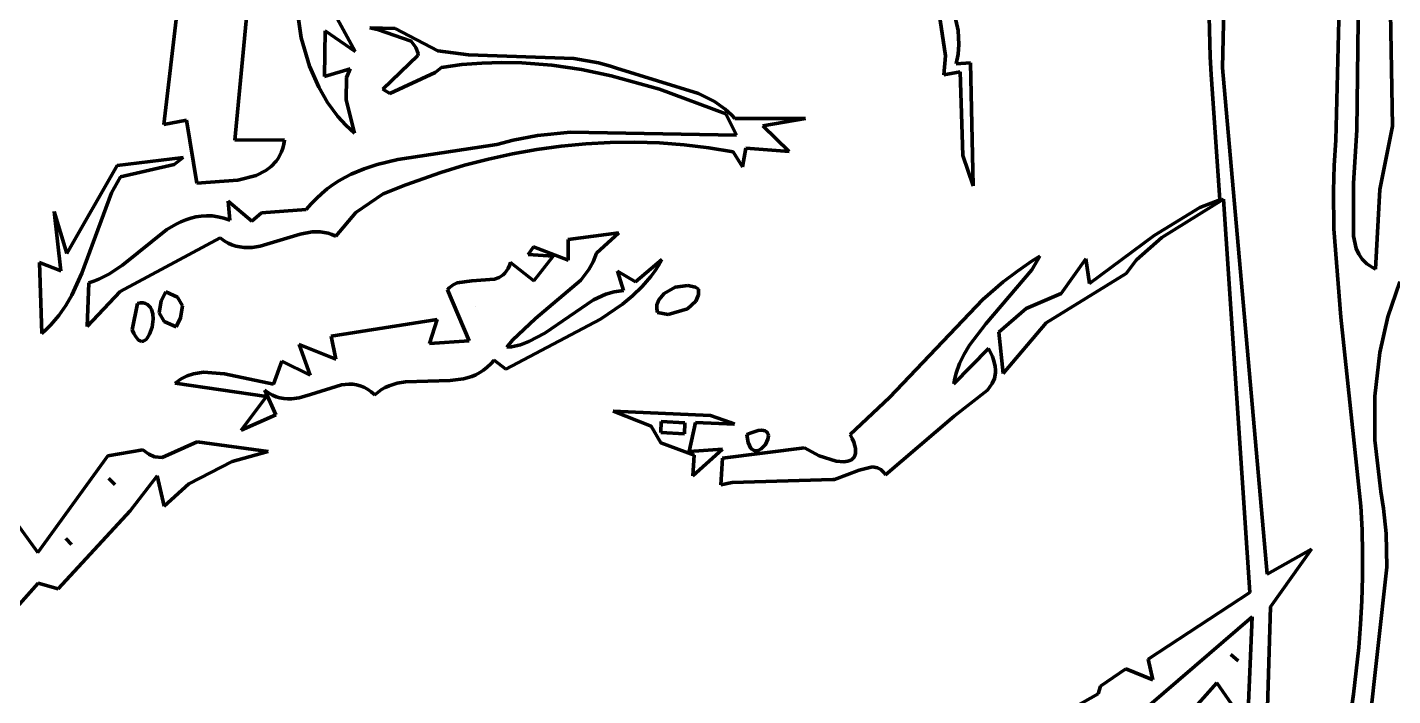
# Model space of a CAD drawing. Header units: millimetres. Extents: x 0 to 10.4, y 0 to 8.2.
# Drawn here: x 7.078 to 8.379, y 3.013 to 3.65 of the extents above; entities that cross this region are included whole.
import ezdxf

# ---------------------------------------------------------------- set-up
doc = ezdxf.new("R2010")
doc.units = ezdxf.units.MM
for name, color, linetype, lineweight in [('color#000000ff', 7, 'CONTINUOUS', 100), ('color#929292ff', 7, 'CONTINUOUS', 100), ('color#ffffffff', 7, 'CONTINUOUS', 100)]:
    doc.layers.add(name, color=color, linetype=linetype, lineweight=lineweight)

msp = doc.modelspace()

# ---------------------------------------------------------------- linework, layer by layer
at = {"layer": 'color#000000ff'}
for p, q in [((8.2226, 3.8448), (8.2167, 3.611)), ((7.9529, 3.6225), (7.9404, 3.7065)), ((7.9513, 3.7076), (7.965, 3.6466)), ((8.2051, 3.6216), (8.2038, 3.6725)), ((7.4043, 3.6492), (7.4285, 3.6484)), ((7.4116, 3.6476), (7.4043, 3.6492)), ((7.4437, 3.6365), (7.4116, 3.6476)), ((7.4285, 3.6484), (7.4691, 3.6273)), ((7.965, 3.6466), (7.9656, 3.6332)), ((7.4482, 3.6305), (7.4437, 3.6365)), ((7.4504, 3.6245), (7.4482, 3.6305)), ((7.9656, 3.6332), (7.9648, 3.6241)), ((7.4166, 3.5908), (7.45, 3.6228)), ((7.45, 3.6228), (7.4504, 3.6245)), ((7.4691, 3.6273), (7.4983, 3.6235)), ((7.4983, 3.6235), (7.5988, 3.62)), ((7.5988, 3.62), (7.6221, 3.6158)), ((7.9512, 3.6042), (7.9529, 3.6225)), ((7.9648, 3.6241), (7.963, 3.6148)), ((8.2059, 3.6046), (8.2051, 3.6216)), ((7.4664, 3.6065), (7.4232, 3.5864)), ((7.4726, 3.6114), (7.4664, 3.6065)), ((7.4918, 3.614), (7.4726, 3.6114)), ((7.5109, 3.6155), (7.4918, 3.614)), ((7.53, 3.6161), (7.5109, 3.6155)), ((7.5491, 3.6157), (7.53, 3.6161)), ((7.5776, 3.6134), (7.5491, 3.6157)), ((7.606, 3.6093), (7.5776, 3.6134)), ((7.6341, 3.6035), (7.606, 3.6093)), ((7.6221, 3.6158), (7.6335, 3.6125)), ((7.6335, 3.6125), (7.6392, 3.6106)), ((7.6392, 3.6106), (7.7175, 3.5866)), ((7.9669, 3.6071), (7.9512, 3.6042)), ((7.963, 3.6148), (7.9767, 3.6156)), ((7.9694, 3.5276), (7.9669, 3.6071)), ((7.9767, 3.6156), (7.9792, 3.4987)), ((8.2142, 3.4852), (8.2059, 3.6046)), ((8.2167, 3.611), (8.2593, 3.1285)), ((7.6804, 3.5906), (7.6341, 3.6035)), ((7.4232, 3.5864), (7.4166, 3.5908)), ((7.7434, 3.5671), (7.6804, 3.5906)), ((7.7175, 3.5866), (7.7326, 3.579)), ((7.7326, 3.579), (7.7429, 3.5717)), ((7.7429, 3.5717), (7.7491, 3.566)), ((7.7538, 3.5468), (7.7434, 3.5671)), ((7.7491, 3.566), (7.752, 3.5628)), ((7.752, 3.5628), (7.8193, 3.5627)), ((7.8193, 3.5627), (7.7789, 3.5558)), ((7.7789, 3.5558), (7.8038, 3.5313)), ((7.5253, 3.538), (7.5408, 3.5421)), ((7.5408, 3.5421), (7.5641, 3.5465)), ((7.5641, 3.5465), (7.5954, 3.5498)), ((7.5954, 3.5498), (7.7538, 3.5468)), ((7.6334, 3.5398), (7.61, 3.5386)), ((7.6569, 3.5401), (7.6334, 3.5398)), ((7.6804, 3.5394), (7.6569, 3.5401)), ((7.7038, 3.5376), (7.6804, 3.5394)), ((7.4309, 3.5238), (7.5253, 3.538)), ((7.5402, 3.529), (7.5173, 3.524)), ((7.5634, 3.5331), (7.5402, 3.529)), ((7.5866, 3.5363), (7.5634, 3.5331)), ((7.61, 3.5386), (7.5866, 3.5363)), ((7.7272, 3.5348), (7.7038, 3.5376)), ((7.7505, 3.531), (7.7272, 3.5348)), ((7.7593, 3.5168), (7.7505, 3.531)), ((7.7626, 3.5346), (7.7593, 3.5168)), ((7.8038, 3.5313), (7.7626, 3.5346)), ((7.9792, 3.4987), (7.9694, 3.5276)), ((7.1156, 3.4342), (7.1636, 3.5179)), ((7.1636, 3.5179), (7.2265, 3.5256)), ((7.2178, 3.5188), (7.1665, 3.5072)), ((7.2265, 3.5256), (7.2178, 3.5188)), ((7.3865, 3.5096), (7.3987, 3.5148)), ((7.3987, 3.5148), (7.4113, 3.519)), ((7.4113, 3.519), (7.4309, 3.5238)), ((7.4945, 3.5181), (7.472, 3.5113)), ((7.5173, 3.524), (7.4945, 3.5181)), ((7.1665, 3.5072), (7.1581, 3.492)), ((7.3692, 3.4997), (7.3748, 3.5033)), ((7.3748, 3.5033), (7.3805, 3.5066)), ((7.3805, 3.5066), (7.3865, 3.5096)), ((7.472, 3.5113), (7.4387, 3.4996)), ((7.1581, 3.492), (7.1297, 3.4155)), ((7.3533, 3.4866), (7.3584, 3.4913)), ((7.3584, 3.4913), (7.3637, 3.4957)), ((7.3637, 3.4957), (7.3692, 3.4997)), ((7.4168, 3.4908), (7.391, 3.4732)), ((7.4387, 3.4996), (7.4168, 3.4908)), ((7.1099, 3.4177), (7.1033, 3.474)), ((7.1033, 3.474), (7.1156, 3.4342)), ((7.2709, 3.4658), (7.2693, 3.484)), ((7.2693, 3.484), (7.2917, 3.4648)), ((7.3009, 3.4728), (7.3437, 3.4759)), ((7.3437, 3.4759), (7.3484, 3.4815)), ((7.3484, 3.4815), (7.3533, 3.4866)), ((8.1516, 3.4513), (8.1951, 3.4778)), ((8.2176, 3.486), (8.159, 3.4492)), ((8.1951, 3.4778), (8.2142, 3.4852)), ((8.2427, 3.1112), (8.2176, 3.486)), ((7.2109, 3.4568), (7.2197, 3.4621)), ((7.2197, 3.4621), (7.2243, 3.4644)), ((7.2243, 3.4644), (7.2289, 3.4663)), ((7.2289, 3.4663), (7.2337, 3.4679)), ((7.2337, 3.4679), (7.2385, 3.4691)), ((7.2385, 3.4691), (7.2435, 3.4698)), ((7.2435, 3.4698), (7.2486, 3.4701)), ((7.2486, 3.4701), (7.2539, 3.4699)), ((7.2539, 3.4699), (7.2594, 3.4691)), ((7.2594, 3.4691), (7.265, 3.4678)), ((7.265, 3.4678), (7.2709, 3.4658)), ((7.2917, 3.4648), (7.3009, 3.4728)), ((7.391, 3.4732), (7.3718, 3.4505)), ((7.2615, 3.4489), (7.1662, 3.3978)), ((7.1686, 3.4231), (7.2109, 3.4568)), ((7.2653, 3.4462), (7.2615, 3.4489)), ((7.338, 3.4526), (7.2997, 3.441)), ((7.3494, 3.4546), (7.338, 3.4526)), ((7.3569, 3.4547), (7.3494, 3.4546)), ((7.3607, 3.4542), (7.3569, 3.4547)), ((7.3644, 3.4534), (7.3607, 3.4542)), ((7.3681, 3.4522), (7.3644, 3.4534)), ((7.3718, 3.4505), (7.3681, 3.4522)), ((7.5932, 3.4475), (7.6415, 3.4539)), ((7.6415, 3.4539), (7.6202, 3.4344)), ((8.0899, 3.4054), (8.1516, 3.4513)), ((8.159, 3.4492), (8.1347, 3.428)), ((7.2691, 3.444), (7.2653, 3.4462)), ((7.2729, 3.4424), (7.2691, 3.444)), ((7.2767, 3.4411), (7.2729, 3.4424)), ((7.2805, 3.4403), (7.2767, 3.4411)), ((7.2844, 3.4398), (7.2805, 3.4403)), ((7.292, 3.4399), (7.2844, 3.4398)), ((7.2997, 3.441), (7.292, 3.4399)), ((7.5551, 3.4332), (7.5601, 3.4405)), ((7.5601, 3.4405), (7.5931, 3.4278)), ((7.5931, 3.4278), (7.5932, 3.4475)), ((7.0916, 3.3579), (7.0894, 3.4254)), ((7.0894, 3.4254), (7.1099, 3.4177)), ((7.1554, 3.4143), (7.1686, 3.4231)), ((7.536, 3.4198), (7.5373, 3.4225)), ((7.5373, 3.4225), (7.5384, 3.4256)), ((7.5384, 3.4256), (7.5605, 3.4081)), ((7.5789, 3.4316), (7.5551, 3.4332)), ((7.5605, 3.4081), (7.5789, 3.4316)), ((7.617, 3.4263), (7.6128, 3.4189)), ((7.6202, 3.4344), (7.617, 3.4263)), ((7.6573, 3.4071), (7.6826, 3.4284)), ((7.6793, 3.4227), (7.6757, 3.4173)), ((7.6826, 3.4284), (7.6793, 3.4227)), ((8.0631, 3.3961), (8.0864, 3.4289)), ((8.0864, 3.4289), (8.0899, 3.4054)), ((8.1347, 3.428), (8.125, 3.415)), ((7.1297, 3.4155), (7.1202, 3.3945)), ((7.1413, 3.4077), (7.1461, 3.4096)), ((7.1461, 3.4096), (7.1554, 3.4143)), ((7.5016, 3.4082), (7.5232, 3.4096)), ((7.5232, 3.4096), (7.5274, 3.4113)), ((7.5274, 3.4113), (7.5312, 3.4138)), ((7.5312, 3.4138), (7.533, 3.4155)), ((7.533, 3.4155), (7.5345, 3.4175)), ((7.5345, 3.4175), (7.536, 3.4198)), ((7.6128, 3.4189), (7.6052, 3.4087)), ((7.6459, 3.3987), (7.6404, 3.4173)), ((7.6404, 3.4173), (7.6573, 3.4071)), ((7.6719, 3.4122), (7.6637, 3.4026)), ((7.6757, 3.4173), (7.6719, 3.4122)), ((8.125, 3.415), (8.0489, 3.3679)), ((7.1349, 3.3646), (7.1364, 3.4062)), ((7.1662, 3.3978), (7.1349, 3.3646)), ((7.1364, 3.4062), (7.1413, 3.4077)), ((7.4782, 3.3995), (7.4798, 3.4014)), ((7.4989, 3.351), (7.4782, 3.3995)), ((7.4798, 3.4014), (7.4835, 3.4043)), ((7.4835, 3.4043), (7.4876, 3.4063)), ((7.4876, 3.4063), (7.5016, 3.4082)), ((7.6052, 3.4087), (7.5622, 3.3722)), ((7.629, 3.3952), (7.6372, 3.3975)), ((7.6372, 3.3975), (7.6415, 3.3983)), ((7.6415, 3.3983), (7.6459, 3.3987)), ((7.6637, 3.4026), (7.6547, 3.3938)), ((8.0296, 3.3816), (8.0631, 3.3961)), ((7.1144, 3.3846), (7.1079, 3.3751)), ((7.1202, 3.3945), (7.1144, 3.3846)), ((7.5051, 3.3838), (7.5051, 3.3838)), ((7.571, 3.3582), (7.6174, 3.3901)), ((7.6174, 3.3901), (7.629, 3.3952)), ((7.6451, 3.3858), (7.6242, 3.3716)), ((7.6547, 3.3938), (7.6451, 3.3858)), ((7.1079, 3.3751), (7.1003, 3.3662)), ((7.3673, 3.3552), (7.4685, 3.3711)), ((7.4685, 3.3711), (7.461, 3.3483)), ((7.6242, 3.3716), (7.534, 3.3239)), ((7.5622, 3.3722), (7.5401, 3.3515)), ((8.0037, 3.3591), (8.0296, 3.3816)), ((7.0961, 3.362), (7.0916, 3.3579)), ((7.1003, 3.3662), (7.0961, 3.362)), ((7.5559, 3.3501), (7.571, 3.3582)), ((8.0078, 3.3199), (8.0037, 3.3591)), ((8.0489, 3.3679), (8.0078, 3.3199)), ((7.3475, 3.3183), (7.3368, 3.3473)), ((7.3368, 3.3473), (7.3719, 3.3333)), ((7.3719, 3.3333), (7.3673, 3.3552)), ((7.461, 3.3483), (7.4989, 3.351)), ((7.5401, 3.3515), (7.5348, 3.3448)), ((7.5348, 3.3448), (7.5393, 3.3453)), ((7.5393, 3.3453), (7.5478, 3.3472)), ((7.5478, 3.3472), (7.5559, 3.3501)), ((7.3124, 3.3096), (7.3204, 3.3316)), ((7.3204, 3.3316), (7.3475, 3.3183)), ((7.5226, 3.3325), (7.5194, 3.3289)), ((7.534, 3.3239), (7.5226, 3.3325)), ((7.2302, 3.3176), (7.2363, 3.3196)), ((7.2363, 3.3196), (7.2458, 3.321)), ((7.2458, 3.321), (7.2659, 3.3194)), ((7.2659, 3.3194), (7.3124, 3.3096)), ((7.5053, 3.3186), (7.5014, 3.317)), ((7.509, 3.3206), (7.5053, 3.3186)), ((7.5126, 3.3229), (7.509, 3.3206)), ((7.5161, 3.3257), (7.5126, 3.3229)), ((7.5194, 3.3289), (7.5161, 3.3257)), ((7.2188, 3.3105), (7.2244, 3.3146)), ((7.3058, 3.2979), (7.2188, 3.3105)), ((7.2244, 3.3146), (7.2302, 3.3176)), ((7.3771, 3.3091), (7.3478, 3.2998)), ((7.3843, 3.3097), (7.3771, 3.3091)), ((7.3879, 3.3096), (7.3843, 3.3097)), ((7.3915, 3.3091), (7.3879, 3.3096)), ((7.395, 3.3081), (7.3915, 3.3091)), ((7.3986, 3.3067), (7.395, 3.3081)), ((7.4021, 3.3048), (7.3986, 3.3067)), ((7.419, 3.3064), (7.4155, 3.3044)), ((7.4226, 3.308), (7.419, 3.3064)), ((7.4302, 3.3104), (7.4226, 3.308)), ((7.4382, 3.3118), (7.4302, 3.3104)), ((7.4809, 3.313), (7.4382, 3.3118)), ((7.4934, 3.3147), (7.4809, 3.313)), ((7.5014, 3.317), (7.4934, 3.3147)), ((7.2817, 3.2659), (7.3058, 3.2979)), ((7.3078, 3.3012), (7.3043, 3.3038)), ((7.3043, 3.3038), (7.3148, 3.2805)), ((7.3114, 3.2991), (7.3078, 3.3012)), ((7.315, 3.2975), (7.3114, 3.2991)), ((7.3186, 3.2965), (7.315, 3.2975)), ((7.3222, 3.2958), (7.3186, 3.2965)), ((7.3259, 3.2956), (7.3222, 3.2958)), ((7.3295, 3.2956), (7.3259, 3.2956)), ((7.3368, 3.2967), (7.3295, 3.2956)), ((7.3478, 3.2998), (7.3368, 3.2967)), ((7.4055, 3.3024), (7.4021, 3.3048)), ((7.409, 3.2993), (7.4055, 3.3024)), ((7.4122, 3.3021), (7.409, 3.2993)), ((7.4155, 3.3044), (7.4122, 3.3021)), ((7.3148, 3.2805), (7.2817, 3.2659)), ((7.6361, 3.2839), (7.7288, 3.2797)), ((7.6724, 3.2697), (7.6361, 3.2839)), ((7.7288, 3.2797), (7.7479, 3.2732)), ((7.6816, 3.2538), (7.6724, 3.2697)), ((7.6819, 3.2739), (7.6815, 3.2636)), ((7.7045, 3.2729), (7.6819, 3.2739)), ((7.7041, 3.2622), (7.7045, 3.2729)), ((7.7147, 3.2731), (7.7085, 3.2454)), ((7.7516, 3.2714), (7.7147, 3.2731)), ((7.7479, 3.2732), (7.7516, 3.2714)), ((7.6815, 3.2636), (7.7041, 3.2622)), ((7.7133, 3.2419), (7.6816, 3.2538)), ((7.7085, 3.2454), (7.7403, 3.2478)), ((7.7403, 3.2478), (7.7119, 3.2223)), ((7.7119, 3.2223), (7.7133, 3.2419)), ((8.2593, 3.1285), (8.3015, 3.1524)), ((8.3015, 3.1524), (8.2625, 3.0974)), ((8.146, 3.0477), (8.2427, 3.1112)), ((8.2625, 3.0974), (8.2567, 2.9007)), ((8.2452, 3.0878), (8.12, 2.9804)), ((8.2408, 2.9909), (8.2452, 3.0878)), ((8.1504, 3.028), (8.146, 3.0477)), ((8.2248, 3.0522), (8.2317, 3.0461)), ((8.2274, 3.0499), (8.2248, 3.0522)), ((8.2317, 3.0461), (8.2274, 3.0499)), ((8.1004, 3.022), (8.1248, 3.0384)), ((8.1248, 3.0384), (8.1504, 3.028)), ((8.0983, 3.0147), (8.1004, 3.022)), ((8.183, 2.9932), (8.2114, 3.0251)), ((8.2114, 3.0251), (8.2309, 2.9972)), ((7.993, 2.9552), (8.0983, 3.0147))]:
    msp.add_line(p, q, dxfattribs=at)
at = {"layer": 'color#929292ff'}
for p, q in [((8.3787, 3.5553), (8.3709, 4.0027)), ((8.3248, 3.542), (8.3326, 3.8676)), ((8.3476, 3.8084), (8.3448, 3.552)), ((7.3507, 3.6991), (7.3904, 3.6264)), ((7.3389, 3.6394), (7.3326, 3.6836)), ((7.2884, 3.676), (7.2755, 3.542)), ((7.2081, 3.5569), (7.221, 3.6679)), ((7.3616, 3.6462), (7.3611, 3.6026)), ((7.3904, 3.6264), (7.3616, 3.6462)), ((7.3468, 3.6127), (7.3389, 3.6394)), ((7.3557, 3.5924), (7.3468, 3.6127)), ((7.3611, 3.6026), (7.3856, 3.6099)), ((7.3856, 3.6099), (7.382, 3.6017)), ((7.364, 3.5781), (7.3557, 3.5924)), ((7.382, 3.6017), (7.3818, 3.5806)), ((7.3739, 3.5647), (7.364, 3.5781)), ((7.3818, 3.5806), (7.3895, 3.5487)), ((7.2295, 3.5612), (7.2081, 3.5569)), ((7.2394, 3.501), (7.2295, 3.5612)), ((7.3813, 3.5564), (7.3739, 3.5647)), ((7.3895, 3.5487), (7.3813, 3.5564)), ((8.3666, 3.495), (8.3787, 3.5553)), ((7.2755, 3.542), (7.323, 3.5423)), ((7.323, 3.5423), (7.3223, 3.5383)), ((8.3231, 3.5178), (8.3248, 3.542)), ((8.3448, 3.552), (8.3415, 3.5009)), ((7.3186, 3.5277), (7.3168, 3.5247)), ((7.3201, 3.531), (7.3186, 3.5277)), ((7.3213, 3.5345), (7.3201, 3.531)), ((7.3223, 3.5383), (7.3213, 3.5345)), ((7.305, 3.5131), (7.2959, 3.5085)), ((7.3103, 3.5171), (7.305, 3.5131)), ((7.3149, 3.522), (7.3103, 3.5171)), ((7.3168, 3.5247), (7.3149, 3.522)), ((8.3224, 3.4937), (8.3231, 3.5178)), ((7.2786, 3.5038), (7.2394, 3.501)), ((7.2959, 3.5085), (7.2786, 3.5038)), ((8.3415, 3.5009), (8.3416, 3.4506)), ((8.3229, 3.4575), (8.3224, 3.4937)), ((8.3627, 3.4192), (8.3666, 3.495)), ((8.3294, 3.3734), (8.3229, 3.4575)), ((8.3416, 3.4506), (8.3443, 3.4389)), ((8.3443, 3.4389), (8.3467, 3.4336)), ((8.0213, 3.4174), (8.0354, 3.4272)), ((8.0428, 3.4317), (8.0351, 3.4184)), ((8.0354, 3.4272), (8.0428, 3.4317)), ((8.3467, 3.4336), (8.35, 3.4287)), ((8.35, 3.4287), (8.3542, 3.4244)), ((8.3542, 3.4244), (8.3568, 3.4225)), ((8.3568, 3.4225), (8.3596, 3.4207)), ((8.0351, 3.4184), (7.9913, 3.367)), ((8.0078, 3.407), (8.0213, 3.4174)), ((8.3596, 3.4207), (8.3627, 3.4192)), ((7.2053, 3.389), (7.2099, 3.3977)), ((7.2099, 3.3977), (7.2209, 3.3925)), ((7.6846, 3.3959), (7.6953, 3.4019)), ((7.6953, 3.4019), (7.7073, 3.4037)), ((7.7073, 3.4037), (7.7145, 3.4019)), ((7.7145, 3.4019), (7.7176, 3.4)), ((7.7176, 3.4), (7.7175, 3.3948)), ((7.9884, 3.3902), (8.0078, 3.407)), ((8.3858, 3.407), (8.3744, 3.3737)), ((7.1779, 3.3613), (7.183, 3.3866)), ((7.183, 3.3866), (7.1858, 3.387)), ((7.1858, 3.387), (7.1883, 3.387)), ((7.1883, 3.387), (7.1904, 3.3865)), ((7.1904, 3.3865), (7.1923, 3.3856)), ((7.1923, 3.3856), (7.1938, 3.3843)), ((7.1938, 3.3843), (7.1951, 3.3827)), ((7.2034, 3.3776), (7.2053, 3.389)), ((7.2209, 3.3925), (7.2256, 3.3843)), ((7.2256, 3.3843), (7.2239, 3.3729)), ((7.6777, 3.3815), (7.6778, 3.3851)), ((7.6778, 3.3851), (7.6797, 3.3901)), ((7.6797, 3.3901), (7.6846, 3.3959)), ((7.7149, 3.3886), (7.7069, 3.3813)), ((7.7175, 3.3948), (7.7149, 3.3886)), ((7.8994, 3.297), (7.9884, 3.3902)), ((7.1951, 3.3827), (7.1961, 3.3808)), ((7.1961, 3.3808), (7.1974, 3.3765)), ((7.1977, 3.3716), (7.1968, 3.3639)), ((7.1974, 3.3765), (7.1977, 3.3716)), ((7.2082, 3.3694), (7.2034, 3.3776)), ((7.2239, 3.3729), (7.2196, 3.3642)), ((7.6785, 3.3778), (7.6777, 3.3815)), ((7.6886, 3.3761), (7.6785, 3.3778)), ((7.7069, 3.3813), (7.6886, 3.3761)), ((8.3486, 3.1933), (8.3294, 3.3734)), ((8.3744, 3.3737), (8.3666, 3.3397)), ((7.1794, 3.3579), (7.1779, 3.3613)), ((7.1809, 3.3552), (7.1794, 3.3579)), ((7.1944, 3.3571), (7.1922, 3.3535)), ((7.1968, 3.3639), (7.1944, 3.3571)), ((7.2196, 3.3642), (7.2082, 3.3694)), ((7.9913, 3.367), (7.9757, 3.3469)), ((7.1824, 3.3531), (7.1809, 3.3552)), ((7.1839, 3.3516), (7.1824, 3.3531)), ((7.1854, 3.3508), (7.1839, 3.3516)), ((7.1868, 3.3504), (7.1854, 3.3508)), ((7.1883, 3.3506), (7.1868, 3.3504)), ((7.1896, 3.3512), (7.1883, 3.3506)), ((7.191, 3.3522), (7.1896, 3.3512)), ((7.1922, 3.3535), (7.191, 3.3522)), ((7.9757, 3.3469), (7.9706, 3.3383)), ((7.9607, 3.31), (7.9938, 3.3436)), ((7.9706, 3.3383), (7.9662, 3.3294)), ((7.9938, 3.3436), (7.9958, 3.3398)), ((7.9958, 3.3398), (7.9975, 3.3361)), ((7.9975, 3.3361), (7.9987, 3.3327)), ((7.9987, 3.3327), (7.9996, 3.3294)), ((8.3666, 3.3397), (8.3618, 3.2981)), ((7.9629, 3.32), (7.9616, 3.3151)), ((7.9662, 3.3294), (7.9629, 3.32)), ((8.0004, 3.3204), (7.9994, 3.3151)), ((7.9996, 3.3294), (8.0002, 3.3263)), ((8.0002, 3.3263), (8.0004, 3.3233)), ((8.0004, 3.3233), (8.0004, 3.3204)), ((7.9616, 3.3151), (7.9607, 3.31)), ((7.9974, 3.3103), (7.9929, 3.3038)), ((7.9994, 3.3151), (7.9974, 3.3103)), ((7.8621, 3.2616), (7.8994, 3.297)), ((7.9929, 3.3038), (7.9611, 3.2791)), ((8.3618, 3.2981), (8.3618, 3.2561)), ((7.9611, 3.2791), (7.9589, 3.2773)), ((7.9589, 3.2773), (7.8955, 3.2233)), ((7.01, 3.2563), (7.0879, 3.1491)), ((7.2062, 3.2397), (7.2398, 3.2547)), ((7.2398, 3.2547), (7.3075, 3.2453)), ((7.7634, 3.2615), (7.7676, 3.2633)), ((7.764, 3.2574), (7.7634, 3.2615)), ((7.7648, 3.254), (7.764, 3.2574)), ((7.7659, 3.2512), (7.7648, 3.254)), ((7.7676, 3.2633), (7.7713, 3.2646)), ((7.7713, 3.2646), (7.7744, 3.2654)), ((7.7744, 3.2654), (7.7771, 3.2657)), ((7.7771, 3.2657), (7.7793, 3.2656)), ((7.7793, 3.2656), (7.781, 3.2651)), ((7.781, 3.2651), (7.7823, 3.2643)), ((7.7836, 3.2572), (7.7812, 3.2521)), ((7.7823, 3.2643), (7.7832, 3.2632)), ((7.7832, 3.2632), (7.7838, 3.2619)), ((7.784, 3.2605), (7.7836, 3.2572)), ((7.7838, 3.2619), (7.784, 3.2605)), ((7.864, 3.2577), (7.8621, 3.2616)), ((7.8654, 3.2542), (7.864, 3.2577)), ((7.8664, 3.251), (7.8654, 3.2542)), ((8.3618, 3.2561), (8.3676, 3.2073)), ((7.0879, 3.1491), (7.1547, 3.2413)), ((7.1547, 3.2413), (7.188, 3.2472)), ((7.188, 3.2472), (7.1935, 3.243)), ((7.1935, 3.243), (7.199, 3.2405)), ((7.199, 3.2405), (7.2062, 3.2397)), ((7.3075, 3.2453), (7.2732, 3.2359)), ((7.7403, 3.239), (7.8186, 3.249)), ((7.7671, 3.2491), (7.7659, 3.2512)), ((7.7684, 3.2476), (7.7671, 3.2491)), ((7.7698, 3.2466), (7.7684, 3.2476)), ((7.7713, 3.2461), (7.7698, 3.2466)), ((7.7728, 3.246), (7.7713, 3.2461)), ((7.7743, 3.2464), (7.7728, 3.246)), ((7.7773, 3.248), (7.7743, 3.2464)), ((7.7812, 3.2521), (7.7773, 3.248)), ((7.8186, 3.249), (7.8325, 3.2414)), ((7.8325, 3.2414), (7.8485, 3.2363)), ((7.8646, 3.2387), (7.8657, 3.24)), ((7.8657, 3.24), (7.8665, 3.2416)), ((7.8669, 3.2482), (7.8664, 3.251)), ((7.8665, 3.2416), (7.867, 3.2435)), ((7.8671, 3.2457), (7.8669, 3.2482)), ((7.867, 3.2435), (7.8671, 3.2457)), ((7.2732, 3.2359), (7.2317, 3.2145)), ((7.7386, 3.2137), (7.7403, 3.239)), ((7.8707, 3.2276), (7.8471, 3.2188)), ((7.8485, 3.2363), (7.8558, 3.2357)), ((7.8558, 3.2357), (7.8599, 3.2362)), ((7.8599, 3.2362), (7.8617, 3.2368)), ((7.8617, 3.2368), (7.8633, 3.2376)), ((7.8633, 3.2376), (7.8646, 3.2387)), ((7.8831, 3.231), (7.8707, 3.2276)), ((7.888, 3.23), (7.8831, 3.231)), ((7.8911, 3.2282), (7.888, 3.23)), ((7.8941, 3.2253), (7.8911, 3.2282)), ((7.1556, 3.2198), (7.1613, 3.214)), ((7.1613, 3.214), (7.1556, 3.2198)), ((7.2016, 3.2224), (7.1759, 3.1889)), ((7.2082, 3.1933), (7.2016, 3.2224)), ((7.2317, 3.2145), (7.2082, 3.1933)), ((7.7496, 3.216), (7.7386, 3.2137)), ((7.8453, 3.2189), (7.7496, 3.216)), ((7.8471, 3.2188), (7.8453, 3.2189)), ((7.8955, 3.2233), (7.8941, 3.2253)), ((8.3676, 3.2073), (8.3703, 3.1913)), ((7.1759, 3.1889), (7.1072, 3.1147)), ((8.3498, 3.1707), (8.3486, 3.1933)), ((8.3703, 3.1913), (8.3727, 3.1673)), ((7.1144, 3.1627), (7.1201, 3.1567)), ((7.1201, 3.1567), (7.1144, 3.1627)), ((8.3503, 3.1482), (8.3498, 3.1707)), ((8.3727, 3.1673), (8.3733, 3.1353)), ((8.3503, 3.1257), (8.3503, 3.1482)), ((8.3496, 3.1033), (8.3503, 3.1257)), ((8.3733, 3.1353), (8.3558, 2.9753)), ((7.0883, 3.12), (7.0551, 3.0828)), ((7.1072, 3.1147), (7.0883, 3.12)), ((8.3484, 3.081), (8.3496, 3.1033)), ((8.3466, 3.0587), (8.3484, 3.081)), ((8.3443, 3.0365), (8.3466, 3.0587)), ((8.3415, 3.0143), (8.3443, 3.0365)), ((8.3383, 2.9922), (8.3415, 3.0143))]:
    msp.add_line(p, q, dxfattribs=at)
at = {"layer": 'color#ffffffff'}
for p, q in [((8.3709, 4.0027), (8.3787, 3.5553)), ((8.3326, 3.8676), (8.3248, 3.542)), ((8.2167, 3.611), (8.2226, 3.8448)), ((8.3448, 3.552), (8.3476, 3.8084)), ((7.3904, 3.6264), (7.3507, 3.6991)), ((7.9404, 3.7065), (7.9529, 3.6225)), ((7.965, 3.6466), (7.9513, 3.7076)), ((7.3326, 3.6836), (7.3389, 3.6394)), ((7.2755, 3.542), (7.2884, 3.676)), ((8.2038, 3.6725), (8.2051, 3.6216)), ((7.221, 3.6679), (7.2081, 3.5569)), ((7.3611, 3.6026), (7.3616, 3.6462)), ((7.3616, 3.6462), (7.3904, 3.6264)), ((7.4043, 3.6492), (7.4116, 3.6476)), ((7.4285, 3.6484), (7.4043, 3.6492)), ((7.4116, 3.6476), (7.4437, 3.6365)), ((7.4691, 3.6273), (7.4285, 3.6484)), ((7.9656, 3.6332), (7.965, 3.6466)), ((7.3389, 3.6394), (7.3468, 3.6127)), ((7.4437, 3.6365), (7.4482, 3.6305)), ((7.4482, 3.6305), (7.4504, 3.6245)), ((7.9648, 3.6241), (7.9656, 3.6332)), ((7.45, 3.6228), (7.4166, 3.5908)), ((7.4504, 3.6245), (7.45, 3.6228)), ((7.4983, 3.6235), (7.4691, 3.6273)), ((7.5988, 3.62), (7.4983, 3.6235)), ((7.6221, 3.6158), (7.5988, 3.62)), ((7.9529, 3.6225), (7.9512, 3.6042)), ((7.963, 3.6148), (7.9648, 3.6241)), ((8.2051, 3.6216), (8.2059, 3.6046)), ((7.3468, 3.6127), (7.3557, 3.5924)), ((7.3856, 3.6099), (7.3611, 3.6026)), ((7.382, 3.6017), (7.3856, 3.6099)), ((7.4232, 3.5864), (7.4664, 3.6065)), ((7.4664, 3.6065), (7.4726, 3.6114)), ((7.4726, 3.6114), (7.4918, 3.614)), ((7.4918, 3.614), (7.5109, 3.6155)), ((7.5109, 3.6155), (7.53, 3.6161)), ((7.53, 3.6161), (7.5491, 3.6157)), ((7.5491, 3.6157), (7.5776, 3.6134)), ((7.5776, 3.6134), (7.606, 3.6093)), ((7.606, 3.6093), (7.6341, 3.6035)), ((7.6335, 3.6125), (7.6221, 3.6158)), ((7.6392, 3.6106), (7.6335, 3.6125)), ((7.7175, 3.5866), (7.6392, 3.6106)), ((7.9512, 3.6042), (7.9669, 3.6071)), ((7.9767, 3.6156), (7.963, 3.6148)), ((7.9669, 3.6071), (7.9694, 3.5276)), ((7.9792, 3.4987), (7.9767, 3.6156)), ((8.2059, 3.6046), (8.2142, 3.4852)), ((8.2593, 3.1285), (8.2167, 3.611)), ((7.3557, 3.5924), (7.364, 3.5781)), ((7.3818, 3.5806), (7.382, 3.6017)), ((7.6341, 3.6035), (7.6804, 3.5906)), ((7.364, 3.5781), (7.3739, 3.5647)), ((7.3895, 3.5487), (7.3818, 3.5806)), ((7.4166, 3.5908), (7.4232, 3.5864)), ((7.6804, 3.5906), (7.7434, 3.5671)), ((7.7326, 3.579), (7.7175, 3.5866)), ((7.7429, 3.5717), (7.7326, 3.579)), ((7.7491, 3.566), (7.7429, 3.5717)), ((7.7434, 3.5671), (7.7538, 3.5468)), ((7.752, 3.5628), (7.7491, 3.566)), ((7.2081, 3.5569), (7.2295, 3.5612)), ((7.2295, 3.5612), (7.2394, 3.501)), ((7.3739, 3.5647), (7.3813, 3.5564)), ((7.3813, 3.5564), (7.3895, 3.5487)), ((7.8193, 3.5627), (7.752, 3.5628)), ((7.7789, 3.5558), (7.8193, 3.5627)), ((7.8038, 3.5313), (7.7789, 3.5558)), ((8.3787, 3.5553), (8.3666, 3.495)), ((7.323, 3.5423), (7.2755, 3.542)), ((7.3223, 3.5383), (7.323, 3.5423)), ((7.5408, 3.5421), (7.5253, 3.538)), ((7.5641, 3.5465), (7.5408, 3.5421)), ((7.5954, 3.5498), (7.5641, 3.5465)), ((7.7538, 3.5468), (7.5954, 3.5498)), ((7.61, 3.5386), (7.6334, 3.5398)), ((7.6334, 3.5398), (7.6569, 3.5401)), ((7.6569, 3.5401), (7.6804, 3.5394)), ((7.6804, 3.5394), (7.7038, 3.5376)), ((8.3248, 3.542), (8.3231, 3.5178)), ((8.3415, 3.5009), (8.3448, 3.552)), ((7.3168, 3.5247), (7.3186, 3.5277)), ((7.3186, 3.5277), (7.3201, 3.531)), ((7.3201, 3.531), (7.3213, 3.5345)), ((7.3213, 3.5345), (7.3223, 3.5383)), ((7.5253, 3.538), (7.4309, 3.5238)), ((7.5173, 3.524), (7.5402, 3.529)), ((7.5402, 3.529), (7.5634, 3.5331)), ((7.5634, 3.5331), (7.5866, 3.5363)), ((7.5866, 3.5363), (7.61, 3.5386)), ((7.7038, 3.5376), (7.7272, 3.5348)), ((7.7272, 3.5348), (7.7505, 3.531)), ((7.7505, 3.531), (7.7593, 3.5168)), ((7.7593, 3.5168), (7.7626, 3.5346)), ((7.7626, 3.5346), (7.8038, 3.5313)), ((7.9694, 3.5276), (7.9792, 3.4987)), ((7.1636, 3.5179), (7.1156, 3.4342)), ((7.2265, 3.5256), (7.1636, 3.5179)), ((7.1665, 3.5072), (7.2178, 3.5188)), ((7.2178, 3.5188), (7.2265, 3.5256)), ((7.2959, 3.5085), (7.305, 3.5131)), ((7.305, 3.5131), (7.3103, 3.5171)), ((7.3103, 3.5171), (7.3149, 3.522)), ((7.3149, 3.522), (7.3168, 3.5247)), ((7.3987, 3.5148), (7.3865, 3.5096)), ((7.4113, 3.519), (7.3987, 3.5148)), ((7.4309, 3.5238), (7.4113, 3.519)), ((7.472, 3.5113), (7.4945, 3.5181)), ((7.4945, 3.5181), (7.5173, 3.524)), ((8.3231, 3.5178), (8.3224, 3.4937)), ((7.1581, 3.492), (7.1665, 3.5072)), ((7.2394, 3.501), (7.2786, 3.5038)), ((7.2786, 3.5038), (7.2959, 3.5085)), ((7.3748, 3.5033), (7.3692, 3.4997)), ((7.3805, 3.5066), (7.3748, 3.5033)), ((7.3865, 3.5096), (7.3805, 3.5066)), ((7.4387, 3.4996), (7.472, 3.5113)), ((8.3416, 3.4506), (8.3415, 3.5009)), ((7.1297, 3.4155), (7.1581, 3.492)), ((7.3584, 3.4913), (7.3533, 3.4866)), ((7.3637, 3.4957), (7.3584, 3.4913)), ((7.3692, 3.4997), (7.3637, 3.4957)), ((7.391, 3.4732), (7.4168, 3.4908)), ((7.4168, 3.4908), (7.4387, 3.4996)), ((8.3224, 3.4937), (8.3229, 3.4575)), ((8.3666, 3.495), (8.3627, 3.4192)), ((7.1156, 3.4342), (7.1033, 3.474)), ((7.1033, 3.474), (7.1099, 3.4177)), ((7.2917, 3.4648), (7.2693, 3.484)), ((7.2693, 3.484), (7.2709, 3.4658)), ((7.3437, 3.4759), (7.3009, 3.4728)), ((7.3484, 3.4815), (7.3437, 3.4759)), ((7.3533, 3.4866), (7.3484, 3.4815)), ((8.1951, 3.4778), (8.1516, 3.4513)), ((8.159, 3.4492), (8.2176, 3.486)), ((8.2142, 3.4852), (8.1951, 3.4778)), ((8.2176, 3.486), (8.2427, 3.1112)), ((7.2197, 3.4621), (7.2109, 3.4568)), ((7.2243, 3.4644), (7.2197, 3.4621)), ((7.2289, 3.4663), (7.2243, 3.4644)), ((7.2337, 3.4679), (7.2289, 3.4663)), ((7.2385, 3.4691), (7.2337, 3.4679)), ((7.2435, 3.4698), (7.2385, 3.4691)), ((7.2486, 3.4701), (7.2435, 3.4698)), ((7.2539, 3.4699), (7.2486, 3.4701)), ((7.2594, 3.4691), (7.2539, 3.4699)), ((7.265, 3.4678), (7.2594, 3.4691)), ((7.2709, 3.4658), (7.265, 3.4678)), ((7.3009, 3.4728), (7.2917, 3.4648)), ((7.3718, 3.4505), (7.391, 3.4732)), ((7.1662, 3.3978), (7.2615, 3.4489)), ((7.2109, 3.4568), (7.1686, 3.4231)), ((7.2615, 3.4489), (7.2653, 3.4462)), ((7.2997, 3.441), (7.338, 3.4526)), ((7.338, 3.4526), (7.3494, 3.4546)), ((7.3494, 3.4546), (7.3569, 3.4547)), ((7.3569, 3.4547), (7.3607, 3.4542)), ((7.3607, 3.4542), (7.3644, 3.4534)), ((7.3644, 3.4534), (7.3681, 3.4522)), ((7.3681, 3.4522), (7.3718, 3.4505)), ((7.6415, 3.4539), (7.5932, 3.4475)), ((7.6202, 3.4344), (7.6415, 3.4539)), ((8.1516, 3.4513), (8.0899, 3.4054)), ((8.1347, 3.428), (8.159, 3.4492)), ((8.3229, 3.4575), (8.3294, 3.3734)), ((8.3443, 3.4389), (8.3416, 3.4506)), ((7.2653, 3.4462), (7.2691, 3.444)), ((7.2691, 3.444), (7.2729, 3.4424)), ((7.2729, 3.4424), (7.2767, 3.4411)), ((7.2767, 3.4411), (7.2805, 3.4403)), ((7.2805, 3.4403), (7.2844, 3.4398)), ((7.2844, 3.4398), (7.292, 3.4399)), ((7.292, 3.4399), (7.2997, 3.441)), ((7.5601, 3.4405), (7.5551, 3.4332)), ((7.5931, 3.4278), (7.5601, 3.4405)), ((7.5932, 3.4475), (7.5931, 3.4278)), ((8.3467, 3.4336), (8.3443, 3.4389)), ((7.1099, 3.4177), (7.0894, 3.4254)), ((7.0894, 3.4254), (7.0916, 3.3579)), ((7.1686, 3.4231), (7.1554, 3.4143)), ((7.5373, 3.4225), (7.536, 3.4198)), ((7.5384, 3.4256), (7.5373, 3.4225)), ((7.5605, 3.4081), (7.5384, 3.4256)), ((7.5551, 3.4332), (7.5789, 3.4316)), ((7.5789, 3.4316), (7.5605, 3.4081)), ((7.6128, 3.4189), (7.617, 3.4263)), ((7.617, 3.4263), (7.6202, 3.4344)), ((7.6826, 3.4284), (7.6573, 3.4071)), ((7.6757, 3.4173), (7.6793, 3.4227)), ((7.6793, 3.4227), (7.6826, 3.4284)), ((8.0354, 3.4272), (8.0213, 3.4174)), ((8.0351, 3.4184), (8.0428, 3.4317)), ((8.0428, 3.4317), (8.0354, 3.4272)), ((8.0864, 3.4289), (8.0631, 3.3961)), ((8.0899, 3.4054), (8.0864, 3.4289)), ((8.125, 3.415), (8.1347, 3.428)), ((8.35, 3.4287), (8.3467, 3.4336)), ((8.3542, 3.4244), (8.35, 3.4287)), ((8.3568, 3.4225), (8.3542, 3.4244)), ((8.3596, 3.4207), (8.3568, 3.4225)), ((7.1202, 3.3945), (7.1297, 3.4155)), ((7.1461, 3.4096), (7.1413, 3.4077)), ((7.1554, 3.4143), (7.1461, 3.4096)), ((7.5232, 3.4096), (7.5016, 3.4082)), ((7.5274, 3.4113), (7.5232, 3.4096)), ((7.5312, 3.4138), (7.5274, 3.4113)), ((7.533, 3.4155), (7.5312, 3.4138)), ((7.5345, 3.4175), (7.533, 3.4155)), ((7.536, 3.4198), (7.5345, 3.4175)), ((7.6052, 3.4087), (7.6128, 3.4189)), ((7.6573, 3.4071), (7.6404, 3.4173)), ((7.6404, 3.4173), (7.6459, 3.3987)), ((7.6637, 3.4026), (7.6719, 3.4122)), ((7.6719, 3.4122), (7.6757, 3.4173)), ((7.9913, 3.367), (8.0351, 3.4184)), ((8.0213, 3.4174), (8.0078, 3.407)), ((8.0489, 3.3679), (8.125, 3.415)), ((8.3627, 3.4192), (8.3596, 3.4207)), ((7.1364, 3.4062), (7.1349, 3.3646)), ((7.1349, 3.3646), (7.1662, 3.3978)), ((7.1413, 3.4077), (7.1364, 3.4062)), ((7.2099, 3.3977), (7.2053, 3.389)), ((7.2209, 3.3925), (7.2099, 3.3977)), ((7.4798, 3.4014), (7.4782, 3.3995)), ((7.4782, 3.3995), (7.4989, 3.351)), ((7.4835, 3.4043), (7.4798, 3.4014)), ((7.4876, 3.4063), (7.4835, 3.4043)), ((7.5016, 3.4082), (7.4876, 3.4063)), ((7.5622, 3.3722), (7.6052, 3.4087)), ((7.6372, 3.3975), (7.629, 3.3952)), ((7.6415, 3.3983), (7.6372, 3.3975)), ((7.6459, 3.3987), (7.6415, 3.3983)), ((7.6547, 3.3938), (7.6637, 3.4026)), ((7.6953, 3.4019), (7.6846, 3.3959)), ((7.7073, 3.4037), (7.6953, 3.4019)), ((7.7145, 3.4019), (7.7073, 3.4037)), ((7.7176, 3.4), (7.7145, 3.4019)), ((7.7175, 3.3948), (7.7176, 3.4)), ((8.0078, 3.407), (7.9884, 3.3902)), ((8.0631, 3.3961), (8.0296, 3.3816)), ((8.3744, 3.3737), (8.3858, 3.407)), ((7.1079, 3.3751), (7.1144, 3.3846)), ((7.1144, 3.3846), (7.1202, 3.3945)), ((7.183, 3.3866), (7.1779, 3.3613)), ((7.1858, 3.387), (7.183, 3.3866)), ((7.1883, 3.387), (7.1858, 3.387)), ((7.1904, 3.3865), (7.1883, 3.387)), ((7.1923, 3.3856), (7.1904, 3.3865)), ((7.1938, 3.3843), (7.1923, 3.3856)), ((7.1951, 3.3827), (7.1938, 3.3843)), ((7.2053, 3.389), (7.2034, 3.3776)), ((7.2256, 3.3843), (7.2209, 3.3925)), ((7.2239, 3.3729), (7.2256, 3.3843)), ((7.5051, 3.3838), (7.5051, 3.3838)), ((7.6174, 3.3901), (7.571, 3.3582)), ((7.629, 3.3952), (7.6174, 3.3901)), ((7.6242, 3.3716), (7.6451, 3.3858)), ((7.6451, 3.3858), (7.6547, 3.3938)), ((7.6778, 3.3851), (7.6777, 3.3815)), ((7.6797, 3.3901), (7.6778, 3.3851)), ((7.6846, 3.3959), (7.6797, 3.3901)), ((7.7069, 3.3813), (7.7149, 3.3886)), ((7.7149, 3.3886), (7.7175, 3.3948)), ((7.9884, 3.3902), (7.8994, 3.297)), ((7.1003, 3.3662), (7.1079, 3.3751)), ((7.1961, 3.3808), (7.1951, 3.3827)), ((7.1974, 3.3765), (7.1961, 3.3808)), ((7.1968, 3.3639), (7.1977, 3.3716)), ((7.1977, 3.3716), (7.1974, 3.3765)), ((7.2034, 3.3776), (7.2082, 3.3694)), ((7.2196, 3.3642), (7.2239, 3.3729)), ((7.4685, 3.3711), (7.3673, 3.3552)), ((7.461, 3.3483), (7.4685, 3.3711)), ((7.534, 3.3239), (7.6242, 3.3716)), ((7.5401, 3.3515), (7.5622, 3.3722)), ((7.6777, 3.3815), (7.6785, 3.3778)), ((7.6785, 3.3778), (7.6886, 3.3761)), ((7.6886, 3.3761), (7.7069, 3.3813)), ((8.0296, 3.3816), (8.0037, 3.3591)), ((8.3294, 3.3734), (8.3486, 3.1933)), ((8.3666, 3.3397), (8.3744, 3.3737)), ((7.0916, 3.3579), (7.0961, 3.362)), ((7.0961, 3.362), (7.1003, 3.3662)), ((7.1779, 3.3613), (7.1794, 3.3579)), ((7.1794, 3.3579), (7.1809, 3.3552)), ((7.1922, 3.3535), (7.1944, 3.3571)), ((7.1944, 3.3571), (7.1968, 3.3639)), ((7.2082, 3.3694), (7.2196, 3.3642)), ((7.571, 3.3582), (7.5559, 3.3501)), ((7.9757, 3.3469), (7.9913, 3.367)), ((8.0037, 3.3591), (8.0078, 3.3199)), ((8.0078, 3.3199), (8.0489, 3.3679)), ((7.1809, 3.3552), (7.1824, 3.3531)), ((7.1824, 3.3531), (7.1839, 3.3516)), ((7.1839, 3.3516), (7.1854, 3.3508)), ((7.1854, 3.3508), (7.1868, 3.3504)), ((7.1868, 3.3504), (7.1883, 3.3506)), ((7.1883, 3.3506), (7.1896, 3.3512)), ((7.1896, 3.3512), (7.191, 3.3522)), ((7.191, 3.3522), (7.1922, 3.3535)), ((7.3719, 3.3333), (7.3368, 3.3473)), ((7.3368, 3.3473), (7.3475, 3.3183)), ((7.3673, 3.3552), (7.3719, 3.3333)), ((7.4989, 3.351), (7.461, 3.3483)), ((7.5348, 3.3448), (7.5401, 3.3515)), ((7.5393, 3.3453), (7.5348, 3.3448)), ((7.5478, 3.3472), (7.5393, 3.3453)), ((7.5559, 3.3501), (7.5478, 3.3472)), ((7.9706, 3.3383), (7.9757, 3.3469)), ((7.3204, 3.3316), (7.3124, 3.3096)), ((7.3475, 3.3183), (7.3204, 3.3316)), ((7.5194, 3.3289), (7.5226, 3.3325)), ((7.5226, 3.3325), (7.534, 3.3239)), ((7.9938, 3.3436), (7.9607, 3.31)), ((7.9662, 3.3294), (7.9706, 3.3383)), ((7.9958, 3.3398), (7.9938, 3.3436)), ((7.9975, 3.3361), (7.9958, 3.3398)), ((7.9987, 3.3327), (7.9975, 3.3361)), ((7.9996, 3.3294), (7.9987, 3.3327)), ((8.3618, 3.2981), (8.3666, 3.3397)), ((7.2363, 3.3196), (7.2302, 3.3176)), ((7.2458, 3.321), (7.2363, 3.3196)), ((7.2659, 3.3194), (7.2458, 3.321)), ((7.3124, 3.3096), (7.2659, 3.3194)), ((7.5014, 3.317), (7.5053, 3.3186)), ((7.5053, 3.3186), (7.509, 3.3206)), ((7.509, 3.3206), (7.5126, 3.3229)), ((7.5126, 3.3229), (7.5161, 3.3257)), ((7.5161, 3.3257), (7.5194, 3.3289)), ((7.9616, 3.3151), (7.9629, 3.32)), ((7.9629, 3.32), (7.9662, 3.3294)), ((7.9994, 3.3151), (8.0004, 3.3204)), ((8.0002, 3.3263), (7.9996, 3.3294)), ((8.0004, 3.3233), (8.0002, 3.3263)), ((8.0004, 3.3204), (8.0004, 3.3233)), ((7.2244, 3.3146), (7.2188, 3.3105)), ((7.2188, 3.3105), (7.3058, 3.2979)), ((7.2302, 3.3176), (7.2244, 3.3146)), ((7.3478, 3.2998), (7.3771, 3.3091)), ((7.3771, 3.3091), (7.3843, 3.3097)), ((7.3843, 3.3097), (7.3879, 3.3096)), ((7.3879, 3.3096), (7.3915, 3.3091)), ((7.3915, 3.3091), (7.395, 3.3081)), ((7.395, 3.3081), (7.3986, 3.3067)), ((7.3986, 3.3067), (7.4021, 3.3048)), ((7.4155, 3.3044), (7.419, 3.3064)), ((7.419, 3.3064), (7.4226, 3.308)), ((7.4226, 3.308), (7.4302, 3.3104)), ((7.4302, 3.3104), (7.4382, 3.3118)), ((7.4382, 3.3118), (7.4809, 3.313)), ((7.4809, 3.313), (7.4934, 3.3147)), ((7.4934, 3.3147), (7.5014, 3.317)), ((7.9607, 3.31), (7.9616, 3.3151)), ((7.9929, 3.3038), (7.9974, 3.3103)), ((7.9974, 3.3103), (7.9994, 3.3151)), ((7.3058, 3.2979), (7.2817, 3.2659)), ((7.3148, 3.2805), (7.3043, 3.3038)), ((7.3043, 3.3038), (7.3078, 3.3012)), ((7.3078, 3.3012), (7.3114, 3.2991)), ((7.3114, 3.2991), (7.315, 3.2975)), ((7.315, 3.2975), (7.3186, 3.2965)), ((7.3186, 3.2965), (7.3222, 3.2958)), ((7.3222, 3.2958), (7.3259, 3.2956)), ((7.3259, 3.2956), (7.3295, 3.2956)), ((7.3295, 3.2956), (7.3368, 3.2967)), ((7.3368, 3.2967), (7.3478, 3.2998)), ((7.4021, 3.3048), (7.4055, 3.3024)), ((7.4055, 3.3024), (7.409, 3.2993)), ((7.409, 3.2993), (7.4122, 3.3021)), ((7.4122, 3.3021), (7.4155, 3.3044)), ((7.8994, 3.297), (7.8621, 3.2616)), ((7.9611, 3.2791), (7.9929, 3.3038)), ((8.3618, 3.2561), (8.3618, 3.2981)), ((7.2817, 3.2659), (7.3148, 3.2805)), ((7.6361, 3.2839), (7.6724, 3.2697)), ((7.7288, 3.2797), (7.6361, 3.2839)), ((7.7479, 3.2732), (7.7288, 3.2797)), ((7.9589, 3.2773), (7.9611, 3.2791)), ((7.6724, 3.2697), (7.6816, 3.2538)), ((7.6815, 3.2636), (7.6819, 3.2739)), ((7.6819, 3.2739), (7.7045, 3.2729)), ((7.7045, 3.2729), (7.7041, 3.2622)), ((7.7085, 3.2454), (7.7147, 3.2731)), ((7.7147, 3.2731), (7.7516, 3.2714)), ((7.7516, 3.2714), (7.7479, 3.2732)), ((7.8955, 3.2233), (7.9589, 3.2773)), ((7.0879, 3.1491), (7.01, 3.2563)), ((7.2398, 3.2547), (7.2062, 3.2397)), ((7.3075, 3.2453), (7.2398, 3.2547)), ((7.7041, 3.2622), (7.6815, 3.2636)), ((7.6816, 3.2538), (7.7133, 3.2419)), ((7.7676, 3.2633), (7.7634, 3.2615)), ((7.7634, 3.2615), (7.764, 3.2574)), ((7.764, 3.2574), (7.7648, 3.254)), ((7.7648, 3.254), (7.7659, 3.2512)), ((7.7713, 3.2646), (7.7676, 3.2633)), ((7.7744, 3.2654), (7.7713, 3.2646)), ((7.7771, 3.2657), (7.7744, 3.2654)), ((7.7793, 3.2656), (7.7771, 3.2657)), ((7.781, 3.2651), (7.7793, 3.2656)), ((7.7823, 3.2643), (7.781, 3.2651)), ((7.7812, 3.2521), (7.7836, 3.2572)), ((7.7832, 3.2632), (7.7823, 3.2643)), ((7.7838, 3.2619), (7.7832, 3.2632)), ((7.7836, 3.2572), (7.784, 3.2605)), ((7.784, 3.2605), (7.7838, 3.2619)), ((7.8621, 3.2616), (7.864, 3.2577)), ((7.864, 3.2577), (7.8654, 3.2542)), ((7.8654, 3.2542), (7.8664, 3.251)), ((8.3676, 3.2073), (8.3618, 3.2561)), ((7.1547, 3.2413), (7.0879, 3.1491)), ((7.188, 3.2472), (7.1547, 3.2413)), ((7.1935, 3.243), (7.188, 3.2472)), ((7.199, 3.2405), (7.1935, 3.243)), ((7.2062, 3.2397), (7.199, 3.2405)), ((7.2732, 3.2359), (7.3075, 3.2453)), ((7.7403, 3.2478), (7.7085, 3.2454)), ((7.7119, 3.2223), (7.7403, 3.2478)), ((7.7133, 3.2419), (7.7119, 3.2223)), ((7.8186, 3.249), (7.7403, 3.239)), ((7.7659, 3.2512), (7.7671, 3.2491)), ((7.7671, 3.2491), (7.7684, 3.2476)), ((7.7684, 3.2476), (7.7698, 3.2466)), ((7.7698, 3.2466), (7.7713, 3.2461)), ((7.7713, 3.2461), (7.7728, 3.246)), ((7.7728, 3.246), (7.7743, 3.2464)), ((7.7743, 3.2464), (7.7773, 3.248)), ((7.7773, 3.248), (7.7812, 3.2521)), ((7.8325, 3.2414), (7.8186, 3.249)), ((7.8485, 3.2363), (7.8325, 3.2414)), ((7.8657, 3.24), (7.8646, 3.2387)), ((7.8665, 3.2416), (7.8657, 3.24)), ((7.8664, 3.251), (7.8669, 3.2482)), ((7.867, 3.2435), (7.8665, 3.2416)), ((7.8669, 3.2482), (7.8671, 3.2457)), ((7.8671, 3.2457), (7.867, 3.2435)), ((7.2317, 3.2145), (7.2732, 3.2359)), ((7.7403, 3.239), (7.7386, 3.2137)), ((7.8471, 3.2188), (7.8707, 3.2276)), ((7.8558, 3.2357), (7.8485, 3.2363)), ((7.8599, 3.2362), (7.8558, 3.2357)), ((7.8617, 3.2368), (7.8599, 3.2362)), ((7.8633, 3.2376), (7.8617, 3.2368)), ((7.8646, 3.2387), (7.8633, 3.2376)), ((7.8707, 3.2276), (7.8831, 3.231)), ((7.8831, 3.231), (7.888, 3.23)), ((7.888, 3.23), (7.8911, 3.2282)), ((7.8911, 3.2282), (7.8941, 3.2253)), ((7.1556, 3.2198), (7.1613, 3.214)), ((7.1613, 3.214), (7.1556, 3.2198)), ((7.1759, 3.1889), (7.2016, 3.2224)), ((7.2016, 3.2224), (7.2082, 3.1933)), ((7.2082, 3.1933), (7.2317, 3.2145)), ((7.7386, 3.2137), (7.7496, 3.216)), ((7.7496, 3.216), (7.8453, 3.2189)), ((7.8453, 3.2189), (7.8471, 3.2188)), ((7.8941, 3.2253), (7.8955, 3.2233)), ((8.3703, 3.1913), (8.3676, 3.2073)), ((7.1072, 3.1147), (7.1759, 3.1889)), ((8.3486, 3.1933), (8.3498, 3.1707)), ((8.3727, 3.1673), (8.3703, 3.1913)), ((7.1144, 3.1627), (7.1201, 3.1567)), ((7.1201, 3.1567), (7.1144, 3.1627)), ((8.3498, 3.1707), (8.3503, 3.1482)), ((8.3733, 3.1353), (8.3727, 3.1673)), ((8.3015, 3.1524), (8.2593, 3.1285)), ((8.2625, 3.0974), (8.3015, 3.1524)), ((8.3503, 3.1482), (8.3503, 3.1257)), ((8.3503, 3.1257), (8.3496, 3.1033)), ((8.3558, 2.9753), (8.3733, 3.1353)), ((7.0551, 3.0828), (7.0883, 3.12)), ((7.0883, 3.12), (7.1072, 3.1147)), ((8.2427, 3.1112), (8.146, 3.0477)), ((8.2567, 2.9007), (8.2625, 3.0974)), ((8.3496, 3.1033), (8.3484, 3.081)), ((8.12, 2.9804), (8.2452, 3.0878)), ((8.2452, 3.0878), (8.2408, 2.9909)), ((8.3484, 3.081), (8.3466, 3.0587)), ((8.3466, 3.0587), (8.3443, 3.0365)), ((8.146, 3.0477), (8.1504, 3.028)), ((8.2248, 3.0522), (8.2274, 3.0499)), ((8.2317, 3.0461), (8.2248, 3.0522)), ((8.2274, 3.0499), (8.2317, 3.0461)), ((8.1248, 3.0384), (8.1004, 3.022)), ((8.1504, 3.028), (8.1248, 3.0384)), ((8.3443, 3.0365), (8.3415, 3.0143)), ((8.1004, 3.022), (8.0983, 3.0147)), ((8.2114, 3.0251), (8.183, 2.9932)), ((8.2309, 2.9972), (8.2114, 3.0251)), ((8.0983, 3.0147), (7.993, 2.9552)), ((8.3415, 3.0143), (8.3383, 2.9922))]:
    msp.add_line(p, q, dxfattribs=at)

doc.saveas('drawing.dxf')
